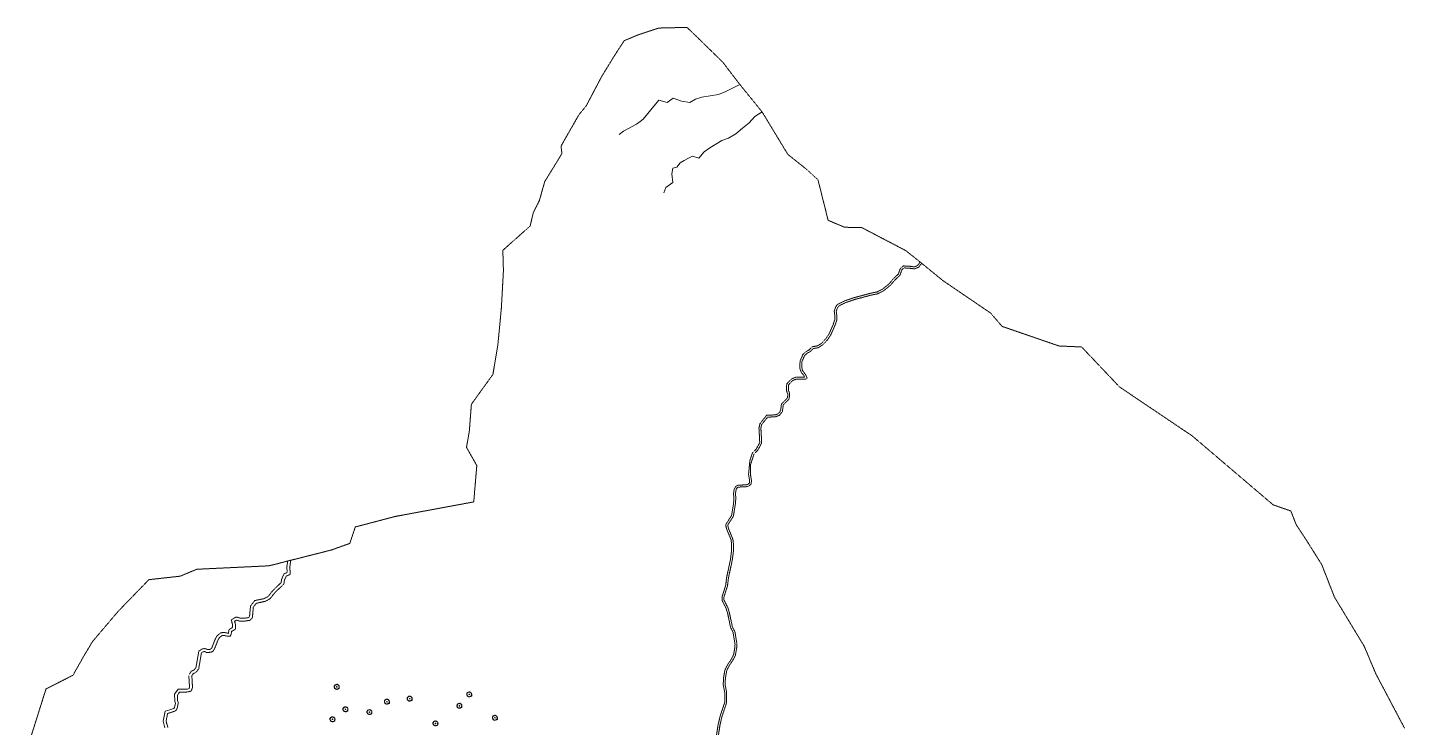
# Model space of a CAD drawing. Header units: feet. Extents: x 65934 to 70070, y 57218 to 61041.
# Drawn here: x 65934 to 68220, y 59879 to 61041 of the extents above; entities that cross this region are included whole.
import ezdxf

# ---------------------------------------------------------------- set-up
doc = ezdxf.new("R2010")
doc.units = ezdxf.units.FT
doc.header["$MEASUREMENT"] = 0
doc.linetypes.add('DASHED2', pattern=[0.375, 0.25, -0.125])
doc.linetypes.add('HIDDEN', pattern=[0.375, 0.25, -0.125])
for name, color, linetype, lineweight in [('Natural-Drainage_PLN_x', 5, 'HIDDEN', 0), ('River_PLN_x', 5, 'Continuous', 0), ('Surface-Existing-Perimeter', 3, 'DASHED2', 0), ('Top_PLN_x', 30, 'Continuous', 0), ('Tree_PLN_x', 62, 'Continuous', 0)]:
    doc.layers.add(name, color=color, linetype=linetype, lineweight=lineweight)

# ---------------------------------------------------------------- blocks, each defined once
blk = doc.blocks.new('TREE-D')
at = {"layer": 'Tree_PLN_x', "linetype": 'Continuous'}
blk.add_lwpolyline([(-3.4, 0.2, 1.158218), (-3.2, -1.4, 1.170054), (-2.1, -2.6, 1.101781), (-0.7, -3.4, 1.072634), (1, -3.2, 1.180778), (2.4, -2.5, 1.70845), (3.2, -1.1, 0.989775), (3.4, 0.7, 1.085957), (2.7, 2.2, 1.005407), (1.4, 3.1, 1.020594), (-0.2, 3.5, 0.925491), (-1.8, 2.9, 1.150965), (-3, 1.8, 1.269159)], format="xyb", close=True, dxfattribs=at)
at = {"layer": 'Tree_PLN_x'}
blk.add_circle((0, 0), 0.535, dxfattribs=at)

msp = doc.modelspace()

# ---------------------------------------------------------------- linework, layer by layer
at = {"layer": 'Natural-Drainage_PLN_x'}
for points in [[(67076.9, 59860.5, 5608.5), (67080.4, 59883.5, 5609.8), (67083.7, 59897.6, 5610.6), (67091.4, 59920.7, 5612.1), (67091.3, 59938, 5613.1), (67088.9, 59949.7, 5613.7), (67089.4, 59960.9, 5614.1), (67091.7, 59974.5, 5614.8), (67096.3, 59983.5, 5615.3), (67101.7, 59991.3, 5616.2), (67106.1, 59999.6, 5616.8), (67108.2, 60011.6, 5617.4), (67108.5, 60017.6, 5617.6), (67105.2, 60037.1, 5618.9), (67101.1, 60044.9, 5619.4), (67096.4, 60067.7, 5620.5), (67093.7, 60076.7, 5620.9), (67086.9, 60090, 5621.7), (67087.1, 60096.5, 5622.1), (67092.9, 60114.3, 5623), (67094.6, 60128.2, 5623.5), (67100.8, 60157.1, 5624.5), (67102.8, 60173.1, 5625.8), (67102.9, 60182.5, 5626.8), (67102, 60190.5, 5627.2), (67094.5, 60208.6, 5628.2), (67092.9, 60215.3, 5628.4), (67102.8, 60231, 5629.5), (67106.1, 60250.5, 5630.5), (67106.6, 60260.3, 5631.1), (67106, 60266.9, 5631.5), (67107.2, 60274.2, 5632), (67109.5, 60278.8, 5632.4), (67112.9, 60281.1, 5632.7), (67126.6, 60281.7, 5632.9), (67129.5, 60282.4, 5633.2), (67132.4, 60284.6, 5633.4), (67132.6, 60289.3, 5633.5), (67131, 60299, 5634), (67133.1, 60321.7, 5635.1), (67137.4, 60334.7, 5635.9), (67143.7, 60341.1, 5636.1), (67149.5, 60351.7, 5636.9), (67148.7, 60368.8, 5637.2), (67148.2, 60375.7, 5637.6), (67149.9, 60383.2, 5638.2), (67161, 60397.1, 5639.2), (67175.6, 60397.9, 5639.9), (67180.5, 60399.9, 5640), (67184.1, 60404.7, 5640.4), (67185.6, 60415.9, 5641.3), (67194.9, 60425, 5642.1), (67196, 60429.2, 5642.3), (67196, 60432.9, 5642.6), (67193.7, 60438.4, 5642.7), (67194.4, 60449.3, 5643.3), (67202.2, 60457.4, 5643.9), (67210, 60460.7, 5644.5), (67224.1, 60460.3, 5645.7), (67222.7, 60463.3, 5646), (67218.2, 60468.9, 5646.1), (67215.9, 60475.8, 5646.4), (67216.5, 60487.1, 5647.1), (67221.3, 60498.3, 5647.5), (67227.2, 60503.4, 5647.6), (67231.6, 60505.7, 5647.6), (67236.6, 60510.9, 5648), (67245.6, 60512.5, 5648.4), (67252.1, 60516.7, 5648.5), (67259.7, 60524.8, 5649.1), (67264.8, 60532.6, 5649.3), (67271.4, 60547.8, 5650.2), (67274.2, 60555.9, 5650.8), (67274.4, 60561.6, 5651.1), (67273.2, 60569.7, 5651.6), (67275.3, 60576.3, 5651.8), (67278, 60580.8, 5652), (67291.3, 60587.4, 5652.6), (67306.1, 60592.4, 5652.8), (67334.3, 60600, 5654.1), (67344.1, 60601.8, 5654.2), (67353.6, 60606.7, 5654.8), (67364.4, 60615.5, 5655.7), (67370.6, 60622.9, 5656.4), (67379.7, 60631.8, 5657.9), (67382.9, 60640.8, 5658.6), (67388.1, 60645.1, 5659.2), (67401.3, 60644.3, 5660.1), (67406, 60643.5, 5660.5), (67411.4, 60645.6, 5660.9), (67415.6, 60651.1, 5661.5)], [(67080, 59860.3, 5608.7), (67083.5, 59882.9, 5609.9), (67086.7, 59896.7, 5610.7), (67094.5, 59920.2, 5612.2), (67094.4, 59938.3, 5613.3), (67092, 59949.9, 5613.8), (67092.5, 59960.6, 5614.2), (67094.7, 59973.5, 5614.9), (67099, 59981.9, 5615.4), (67104.4, 59989.6, 5616.3), (67109.1, 59998.6, 5616.9), (67111.3, 60011.3, 5617.5), (67111.6, 60017.8, 5617.8), (67108.3, 60038, 5619.1), (67104.1, 60046, 5619.6), (67099.4, 60068.4, 5620.7), (67096.6, 60077.9, 5621.1), (67090.1, 60090.7, 5621.8), (67090.2, 60096, 5622.2), (67095.9, 60113.6, 5623.1), (67097.7, 60127.7, 5623.6), (67103.9, 60156.6, 5624.7), (67106, 60172.8, 5626), (67106, 60182.7, 5626.9), (67105, 60191.3, 5627.3), (67097.5, 60209.6, 5628.4), (67096.3, 60214.7, 5628.5), (67105.8, 60229.8, 5629.6), (67109.2, 60250.1, 5630.6), (67109.8, 60260.3, 5631.3), (67109.2, 60266.8, 5631.6), (67110.2, 60273.3, 5632.1), (67111.9, 60276.7, 5632.4), (67113.9, 60278, 5632.6), (67127, 60278.6, 5632.8), (67130.9, 60279.5, 5633.1), (67135.4, 60283, 5633.5), (67135.7, 60289.5, 5633.7), (67134.1, 60299.2, 5634.1), (67134.2, 60316.3, 5637.5), (67134.6, 60316.2, 5634.9), (67140.1, 60333, 5635.9), (67146.3, 60339.2, 5636.2), (67152.7, 60351, 5637), (67151.9, 60369, 5637.4), (67151.3, 60375.5, 5637.8), (67152.8, 60381.8, 5638.2), (67162.6, 60394, 5639.1), (67176.3, 60394.8, 5639.8), (67182.4, 60397.3, 5640), (67187.1, 60403.4, 5640.5), (67188.6, 60414.4, 5641.4), (67197.7, 60423.4, 5642.1), (67199.2, 60428.8, 5642.4), (67199, 60434.1, 5642.8), (67197, 60438.9, 5642.9), (67197.5, 60447.9, 5643.5), (67204.1, 60454.7, 5644), (67210.6, 60457.4, 5644.5), (67226.4, 60456.9, 5645.8), (67228.2, 60459, 5645.9), (67225.5, 60465, 5646.2), (67221.1, 60470.5, 5646.3), (67219.2, 60476.2, 5646.6), (67219.7, 60486.4, 5647.3), (67224, 60496.3, 5647.6), (67229, 60500.7, 5647.6), (67233.6, 60503, 5647.6), (67238.2, 60507.8, 5648), (67246.8, 60509.4, 5648.4), (67254.2, 60514.2, 5648.6), (67262.3, 60522.8, 5649.2), (67267.7, 60531, 5649.5), (67274.5, 60546.6, 5650.4), (67277.5, 60555.3, 5651), (67277.6, 60561.8, 5651.3), (67276.5, 60569.4, 5651.8), (67278.3, 60575, 5652), (67280.3, 60578.3, 5652.1), (67292.6, 60584.4, 5652.6), (67307.1, 60589.3, 5652.8), (67335.1, 60596.8, 5654.1), (67345.1, 60598.7, 5654.2), (67355.4, 60604, 5654.8), (67366.7, 60613.2, 5655.8), (67373, 60620.7, 5656.5), (67382.5, 60630, 5658), (67385.6, 60638.9, 5658.7), (67389.2, 60641.8, 5659.2), (67400.9, 60641, 5660), (67406.3, 60640.2, 5660.5), (67413.4, 60642.9, 5660.9), (67418.4, 60649.5, 5661.7)], [(66166.9, 59879, 5585.9), (66163.9, 59889.6, 5586.2), (66166.5, 59902.3, 5586.4), (66171.7, 59903.8, 5586.5), (66179.9, 59906.6, 5586.9), (66182.2, 59910.5, 5587.3), (66184.4, 59919.9, 5587.7), (66183.1, 59923, 5587.9), (66182.9, 59932.8, 5588.9), (66186.3, 59937.7, 5589.1), (66200, 59937.9, 5589.6), (66205.9, 59939.6, 5590), (66207.8, 59945.7, 5590.5), (66206.7, 59964.9, 5591.4), (66209, 59968.5, 5591.6), (66211.9, 59969.7, 5591.7), (66214.5, 59971.5, 5592), (66218.1, 59976.6, 5592.4), (66222.6, 60002.7, 5592.5), (66225.3, 60004.6, 5592.6), (66228.1, 60005.1, 5592.9), (66230.9, 60003.6, 5593.3), (66234.6, 60003.5, 5593.4), (66241, 60004.6, 5593.5), (66244.2, 60009, 5593.8), (66249.3, 60022.3, 5594.3), (66252.3, 60028, 5594.4), (66256.6, 60031.4, 5594.6), (66259.6, 60031.9, 5595), (66264.2, 60030.8, 5594.9), (66270.6, 60030.8, 5595.1), (66271.8, 60033.5, 5595.1), (66272.8, 60038.5, 5595.2), (66279.1, 60042.2, 5595.8), (66279.3, 60049.7, 5596), (66277.7, 60055.2, 5596), (66280.9, 60057.2, 5596.2), (66286.1, 60055.6, 5596.4), (66294.5, 60055.6, 5596.8), (66303, 60056.8, 5597.1), (66307.2, 60061, 5597.3), (66308.8, 60078.7, 5597.9), (66313.8, 60085.2, 5598.1), (66328.4, 60088.3, 5598.7), (66336.4, 60092.6, 5599.2), (66345.3, 60103.6, 5599.7), (66359.6, 60117.2, 5600.3), (66360.4, 60123.6, 5600.7), (66363.6, 60130.4, 5601), (66370, 60132.9, 5601.4), (66370, 60138.1, 5601.8), (66369.1, 60143.5, 5602.2), (66370.9, 60156.5, 5602.4)], [(66202.6, 59967.4, 5591.5), (66205.6, 59972.4, 5591.8), (66209.5, 59974, 5592), (66211, 59975, 5592.2), (66213.6, 59978.5, 5592.6), (66218.2, 60005.6, 5592.7), (66223.4, 60009.1, 5592.9), (66228.8, 60010.2, 5593.2), (66232.2, 60008.4, 5593.6), (66234.2, 60008.3, 5593.7), (66238.3, 60009, 5593.7), (66240, 60011.3, 5594), (66244.9, 60024.3, 5594.4), (66248.5, 60031.1, 5594.7), (66254.5, 60035.9, 5594.9), (66259.8, 60036.9, 5595.3), (66264.8, 60035.7, 5595.2), (66267.5, 60035.7, 5595.4), (66267.2, 60035, 5595.2), (66268.5, 60041.5, 5595.4), (66274.3, 60045, 5596), (66274.4, 60049.1, 5595.9), (66272.1, 60057.4, 5596.1), (66280.2, 60062.4, 5596.5), (66286.8, 60060.5, 5596.7), (66294.2, 60060.5, 5597.1), (66300.7, 60061.3, 5597.4), (66302.5, 60063.2, 5597.5), (66304.1, 60080.5, 5598.1), (66311.1, 60089.6, 5598.4), (66326.8, 60092.9, 5599), (66333.3, 60096.4, 5599.4), (66341.8, 60106.9, 5600), (66355, 60119.5, 5600.5), (66355.7, 60125, 5600.8), (66360, 60134.2, 5601.2), (66365.2, 60136.2, 5601.6), (66365.2, 60137.8, 5601.8), (66364.2, 60143.5, 5602.2), (66365.8, 60155.2, 5602.4)]]:
    msp.add_polyline3d(points, dxfattribs=at)
at = {"layer": 'River_PLN_x'}
msp.add_polyline3d([(66162, 59878.6, 5585.9), (66158.9, 59889.4, 5586.2), (66162.4, 59906.1, 5586.7), (66170.3, 59908.4, 5586.8), (66176.7, 59910.6, 5587.2), (66177.7, 59912.3, 5587.4), (66179.3, 59919.5, 5587.7), (66178.3, 59922, 5587.9), (66178, 59934.3, 5589), (66183.8, 59942.4, 5589.5), (66199.3, 59942.7, 5589.9), (66202.1, 59943.5, 5590.2), (66202.9, 59946.3, 5590.6), (66201.9, 59964.6, 5591.4)], dxfattribs=at)
at = {"layer": 'Surface-Existing-Perimeter'}
msp.add_lwpolyline([(68219.9, 59878.1), (68172.6, 59967.6), (68153, 60013.9), (68103.7, 60095.3), (68082.6, 60149.4), (68057.2, 60189.6), (68040.1, 60215.8), (68031.3, 60238.3), (68001.8, 60248.6), (67867.7, 60362.8), (67746.9, 60444.2), (67683.9, 60510.6), (67646.3, 60512.2), (67552, 60544.7), (67532.8, 60566.9), (67453.8, 60620.6), (67418.4, 60649.5), (67391.9, 60670.6), (67319.2, 60708.6), (67290.3, 60709.3), (67263.1, 60720.8), (67246.2, 60788.1), (67226.6, 60806), (67196.2, 60830.2), (67153.4, 60900.8), (67116.3, 60946.5), (67088.5, 60982.9), (67045.2, 61025.3), (67029, 61040.8), (66993.1, 61040.4), (66981.3, 61039.8), (66946.9, 61028.4), (66924.5, 61019), (66906.8, 60991.7), (66887.2, 60959.6), (66861.5, 60910.9), (66849.4, 60896.1), (66819.6, 60844.1), (66821.1, 60831.5), (66792.6, 60785.2), (66783.6, 60753.4), (66773.5, 60733.4), (66768.4, 60711.4), (66723, 60671), (66724, 60637.4), (66720.6, 60575.5), (66714.9, 60515.5), (66706.6, 60465.2), (66670.8, 60415.5), (66667.4, 60371), (66662.7, 60343.9), (66679.8, 60313.8), (66674.7, 60253.4), (66544.7, 60229.3), (66478.1, 60211.8), (66468.9, 60184.5), (66438.5, 60173.6), (66334.6, 60147.3), (66215.1, 60141.6), (66187.1, 60130.1), (66135.3, 60124.3), (66084.6, 60072), (66041.9, 60021.8), (66027.8, 59998.3), (66009.3, 59965.6), (65964.6, 59943), (65933.9, 59845.6)], dxfattribs=at)
at = {"layer": 'Top_PLN_x'}
for points in [[(66916.2, 60863.3, 5673.9), (66923.1, 60868.8, 5677.4), (66945, 60880.3, 5681.3), (66950.9, 60884.9, 5682.5), (66955.9, 60888.8, 5686.4), (66976.7, 60913.7, 5690.3), (66982, 60920.2, 5691.4), (66995.9, 60916.6, 5694.4), (67006, 60923.6, 5695.1), (67019.9, 60918.6, 5698.1), (67033.3, 60916.5, 5698.5), (67042.9, 60922.1, 5700.7), (67053.6, 60925.1, 5702.8), (67067.4, 60927.2, 5705.3), (67081.2, 60929.5, 5707.1), (67093.1, 60934.8, 5707.8), (67116.3, 60946.5, 5711.1)], [(66990.4, 60766.6, 5675.7), (66993.9, 60775.4, 5676.4), (67005.1, 60783.6, 5679), (67003.7, 60798, 5682.7), (67005.4, 60807.6, 5684.4), (67012, 60809.1, 5684.2), (67017.4, 60816.4, 5686), (67024.2, 60820, 5689.2), (67031.1, 60823.7, 5691.1), (67038, 60827.3, 5691.7), (67048.4, 60823.7, 5694.8), (67057.2, 60834.2, 5695.3), (67066.9, 60840.9, 5698.3), (67076.9, 60847, 5700.3), (67086.7, 60853.4, 5700.4), (67097.4, 60857, 5701.7), (67110.1, 60864.3, 5704.9), (67120.8, 60873.7, 5706.5), (67131.9, 60882.4, 5708), (67141.5, 60893.3, 5708.9), (67153.4, 60900.8, 5712.3)]]:
    msp.add_polyline3d(points, dxfattribs=at)

# ---------------------------------------------------------------- block references
at = {"layer": 'Tree_PLN_x'}
for p in [(66447.3, 59946.5, 5599.3), (66530.6, 59921.8, 5604), (66568.4, 59926.8, 5604.8), (66650.9, 59915, 5605.6), (66667.3, 59933.9, 5608.1), (66440.2, 59892.6, 5597.5), (66461.7, 59909.2, 5598.8), (66501.6, 59904.6, 5601.9), (66709.9, 59895.1, 5607.7), (66611.2, 59885.8, 5605.1)]:
    msp.add_blockref('TREE-D', p, dxfattribs=at)

doc.saveas('drawing.dxf')
